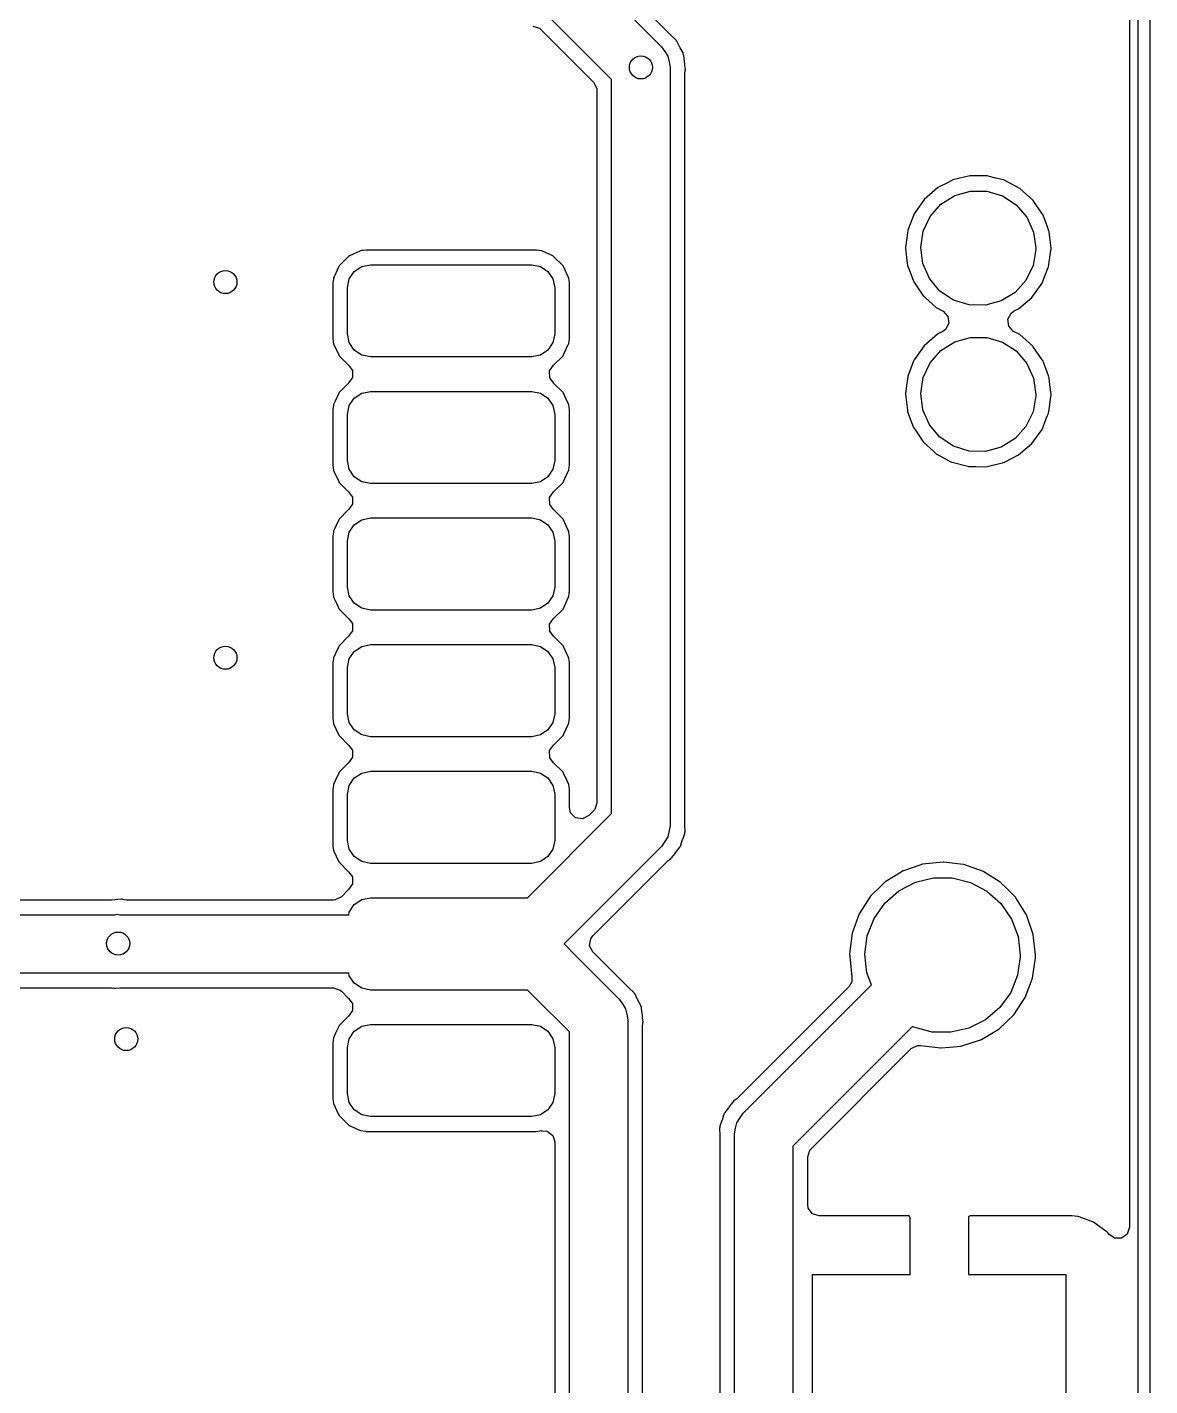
# Model space of a CAD drawing. Extents: x 3.59 to 5.68, y -3.55 to -1.66.
# Drawn here: x 5.2922 to 5.676, y -2.6243 to -2.1597 of the extents above; entities that cross this region are included whole.
import ezdxf

# ---------------------------------------------------------------- set-up
doc = ezdxf.new("R2010")
doc.units = 0
doc.header["$MEASUREMENT"] = 0
doc.layers.add('BLACK', color=7, linetype='CONTINUOUS')

msp = doc.modelspace()

# ---------------------------------------------------------------- linework, layer by layer
at = {"layer": 'BLACK', "linetype": 'CONTINUOUS'}
for p, q in [((5.6721, -3.42997), (5.6721, -1.77643)), ((5.67604, -1.77643), (5.67604, -3.42997)), ((5.66905, -2.1037), (5.66905, -2.33697)), ((5.4742, -2.13152), (5.50908, -2.16641)), ((5.51235, -2.16258), (5.49013, -2.14035)), ((5.49201, -2.17762), (5.46795, -2.15356)), ((5.46503, -2.15935), (5.46733, -2.1601)), ((5.46733, -2.1601), (5.46779, -2.1605)), ((5.46779, -2.1605), (5.48561, -2.17832)), ((5.51246, -2.16269), (5.51235, -2.16258)), ((5.5138, -2.16393), (5.51246, -2.16269)), ((5.51404, -2.16415), (5.5138, -2.16393)), ((5.51417, -2.16438), (5.51404, -2.16415)), ((5.51424, -2.16447), (5.51417, -2.16438)), ((5.51427, -2.1645), (5.51424, -2.16447)), ((5.51433, -2.16456), (5.51427, -2.1645)), ((5.51447, -2.16473), (5.51433, -2.16456)), ((5.51457, -2.16495), (5.51447, -2.16473)), ((5.51536, -2.16658), (5.51457, -2.16495)), ((5.51457, -2.16495), (5.51457, -2.16495)), ((5.50908, -2.16641), (5.51018, -2.16805)), ((5.51018, -2.16805), (5.51125, -2.16965)), ((5.51125, -2.16965), (5.51125, -2.16965)), ((5.51125, -2.16965), (5.51125, -2.16966)), ((5.51125, -2.16966), (5.51164, -2.17162)), ((5.51544, -2.16674), (5.51536, -2.16658)), ((5.51641, -2.16855), (5.51544, -2.16674)), ((5.51646, -2.16884), (5.51641, -2.16855)), ((5.5165, -2.16896), (5.51646, -2.16884)), ((5.51663, -2.16923), (5.5165, -2.16896)), ((5.51667, -2.16955), (5.51663, -2.16923)), ((5.51687, -2.17127), (5.51667, -2.16955)), ((5.51164, -2.17162), (5.51201, -2.17348)), ((5.51201, -2.17348), (5.51201, -2.4328)), ((5.5169, -2.17146), (5.51687, -2.17127)), ((5.51703, -2.17223), (5.5169, -2.17146)), ((5.51703, -2.17239), (5.51703, -2.17223)), ((5.51703, -2.17248), (5.51703, -2.17239)), ((5.51705, -2.17281), (5.51703, -2.17248)), ((5.51722, -2.1742), (5.51705, -2.17281)), ((5.51715, -2.17451), (5.51722, -2.1742)), ((5.48561, -2.17832), (5.48585, -2.17856)), ((5.48585, -2.17856), (5.48694, -2.18071)), ((5.49201, -2.42865), (5.49201, -2.17762)), ((5.51703, -2.1755), (5.51711, -2.17468)), ((5.51703, -2.4324), (5.51703, -2.1755)), ((5.51711, -2.17468), (5.51715, -2.17452)), ((5.51715, -2.17452), (5.51715, -2.17451)), ((5.48694, -2.18071), (5.48699, -2.18131)), ((5.48699, -2.18131), (5.48699, -2.42496)), ((5.61451, -2.21057), (5.6087, -2.21197)), ((5.61475, -2.21057), (5.61451, -2.21057)), ((5.61747, -2.21059), (5.61475, -2.21057)), ((5.61475, -2.21057), (5.61475, -2.21057)), ((5.62049, -2.2106), (5.61747, -2.21059)), ((5.62072, -2.21066), (5.62049, -2.2106)), ((5.62339, -2.21133), (5.62072, -2.21066)), ((5.62072, -2.21066), (5.62072, -2.21066)), ((5.62629, -2.21206), (5.62339, -2.21133)), ((5.60339, -2.21471), (5.59888, -2.21864)), ((5.60359, -2.2146), (5.60339, -2.21471)), ((5.60703, -2.21283), (5.60359, -2.2146)), ((5.60359, -2.2146), (5.60359, -2.2146)), ((5.6087, -2.21197), (5.60703, -2.21283)), ((5.60934, -2.21732), (5.6147, -2.21579)), ((5.6147, -2.21579), (5.62028, -2.21582)), ((5.62028, -2.21582), (5.62563, -2.21742)), ((5.6265, -2.21217), (5.62629, -2.21206)), ((5.63137, -2.21475), (5.6265, -2.21217)), ((5.6265, -2.21217), (5.6265, -2.21217)), ((5.63158, -2.21486), (5.63137, -2.21475)), ((5.63604, -2.21883), (5.63158, -2.21486)), ((5.59888, -2.21864), (5.59544, -2.22353)), ((5.60092, -2.22448), (5.60462, -2.2203)), ((5.60462, -2.2203), (5.60934, -2.21732)), ((5.62563, -2.21742), (5.63031, -2.22046)), ((5.63031, -2.22046), (5.63396, -2.22469)), ((5.63617, -2.21903), (5.63604, -2.21883)), ((5.63927, -2.22354), (5.63617, -2.21903)), ((5.59544, -2.22353), (5.59327, -2.2291)), ((5.59855, -2.22954), (5.60092, -2.22448)), ((5.63396, -2.22469), (5.63627, -2.22977)), ((5.63943, -2.22376), (5.63927, -2.22354)), ((5.64021, -2.22584), (5.63943, -2.22376)), ((5.59315, -2.23005), (5.59249, -2.23503)), ((5.59324, -2.22934), (5.59315, -2.23005)), ((5.59327, -2.2291), (5.59324, -2.22934)), ((5.59324, -2.22934), (5.59324, -2.22934)), ((5.59769, -2.23505), (5.59855, -2.22954)), ((5.63627, -2.22977), (5.63706, -2.23529)), ((5.64116, -2.22835), (5.64021, -2.22584)), ((5.64154, -2.22936), (5.64116, -2.22835)), ((5.64157, -2.22959), (5.64154, -2.22936)), ((5.64182, -2.23163), (5.64157, -2.22959)), ((5.64157, -2.22959), (5.64157, -2.22959)), ((5.64226, -2.23529), (5.64182, -2.23163)), ((5.40204, -2.2381), (5.39883, -2.24131)), ((5.40235, -2.23795), (5.40204, -2.2381)), ((5.40589, -2.2363), (5.40235, -2.23795)), ((5.40235, -2.23795), (5.40235, -2.23795)), ((5.40616, -2.23618), (5.40589, -2.2363)), ((5.40589, -2.2363), (5.40589, -2.2363)), ((5.40646, -2.23614), (5.40616, -2.23618)), ((5.40711, -2.23605), (5.40646, -2.23614)), ((5.40646, -2.23614), (5.40646, -2.23614)), ((5.40804, -2.23593), (5.40711, -2.23605)), ((5.43711, -2.23593), (5.40804, -2.23593)), ((5.46618, -2.23593), (5.43711, -2.23593)), ((5.46631, -2.23595), (5.46618, -2.23593)), ((5.46712, -2.23605), (5.46631, -2.23595)), ((5.46631, -2.23595), (5.46631, -2.23595)), ((5.46806, -2.23618), (5.46712, -2.23605)), ((5.46833, -2.2363), (5.46806, -2.23618)), ((5.47187, -2.23795), (5.46833, -2.2363)), ((5.47218, -2.2381), (5.47187, -2.23795)), ((5.47187, -2.23795), (5.47187, -2.23795)), ((5.47539, -2.24131), (5.47218, -2.2381)), ((5.59249, -2.23503), (5.59251, -2.23526)), ((5.59251, -2.23526), (5.59251, -2.23526)), ((5.59251, -2.23526), (5.5931, -2.24056)), ((5.59841, -2.24059), (5.59769, -2.23505)), ((5.63705, -2.23577), (5.63613, -2.24128)), ((5.63706, -2.23529), (5.63705, -2.23577)), ((5.64153, -2.24089), (5.64224, -2.23594)), ((5.64224, -2.23594), (5.64225, -2.23581)), ((5.64224, -2.23594), (5.64224, -2.23594)), ((5.64225, -2.23581), (5.64226, -2.23529)), ((5.39868, -2.24162), (5.39707, -2.24508)), ((5.39883, -2.24131), (5.39868, -2.24162)), ((5.39868, -2.24162), (5.39868, -2.24162)), ((5.40228, -2.24581), (5.40398, -2.24326)), ((5.40398, -2.24326), (5.40654, -2.24155)), ((5.40654, -2.24155), (5.40955, -2.24095)), ((5.40955, -2.24095), (5.46467, -2.24095)), ((5.46467, -2.24095), (5.46768, -2.24155)), ((5.46768, -2.24155), (5.47024, -2.24326)), ((5.47024, -2.24326), (5.47194, -2.24581)), ((5.47554, -2.24162), (5.47539, -2.24131)), ((5.47716, -2.24509), (5.47554, -2.24162)), ((5.47554, -2.24162), (5.47554, -2.24162)), ((5.5931, -2.24056), (5.59315, -2.24097)), ((5.59315, -2.24097), (5.59323, -2.24119)), ((5.59323, -2.24119), (5.59323, -2.24119)), ((5.59323, -2.24119), (5.59427, -2.24405)), ((5.59427, -2.24405), (5.5952, -2.24659)), ((5.60066, -2.24569), (5.59841, -2.24059)), ((5.63613, -2.24128), (5.63369, -2.2463)), ((5.64007, -2.24508), (5.64132, -2.24195)), ((5.64132, -2.24195), (5.64141, -2.24173)), ((5.64132, -2.24195), (5.64132, -2.24195)), ((5.64141, -2.24173), (5.64153, -2.24089)), ((5.39667, -2.24719), (5.39666, -2.24731)), ((5.39666, -2.24731), (5.39666, -2.26608)), ((5.39687, -2.24573), (5.39667, -2.24719)), ((5.3969, -2.24543), (5.39687, -2.24573)), ((5.39707, -2.24508), (5.3969, -2.24543)), ((5.40168, -2.24882), (5.40228, -2.24581)), ((5.47194, -2.24581), (5.47254, -2.24882)), ((5.47732, -2.24543), (5.47716, -2.24509)), ((5.47756, -2.24731), (5.47732, -2.24543)), ((5.47756, -2.26608), (5.47756, -2.24731)), ((5.5952, -2.24659), (5.59533, -2.24678)), ((5.59533, -2.24678), (5.59533, -2.24678)), ((5.59533, -2.24678), (5.59583, -2.24753)), ((5.59583, -2.24753), (5.59854, -2.25155)), ((5.60425, -2.24997), (5.60066, -2.24569)), ((5.63369, -2.2463), (5.62995, -2.25044)), ((5.63569, -2.25214), (5.63918, -2.24728)), ((5.63918, -2.24728), (5.64007, -2.24508)), ((5.40168, -2.26457), (5.40168, -2.24882)), ((5.47254, -2.24882), (5.47254, -2.26457)), ((5.59854, -2.25155), (5.59871, -2.25171)), ((5.59871, -2.25171), (5.59871, -2.25171)), ((5.59871, -2.25171), (5.59934, -2.25229)), ((5.59934, -2.25229), (5.60296, -2.25558)), ((5.6089, -2.25306), (5.60425, -2.24997)), ((5.61423, -2.25472), (5.6089, -2.25306)), ((5.62995, -2.25044), (5.62519, -2.25336)), ((5.63115, -2.25602), (5.63569, -2.25214)), ((5.60296, -2.25558), (5.60532, -2.25686)), ((5.60532, -2.25686), (5.60698, -2.25861)), ((5.61981, -2.25483), (5.61423, -2.25472)), ((5.62519, -2.25336), (5.61981, -2.25483)), ((5.62747, -2.25963), (5.62859, -2.2575)), ((5.62859, -2.2575), (5.62955, -2.25682)), ((5.62955, -2.25682), (5.62966, -2.25677)), ((5.62966, -2.25677), (5.63115, -2.25602)), ((5.60729, -2.26099), (5.60614, -2.26311)), ((5.60698, -2.25861), (5.60729, -2.26099)), ((5.62781, -2.26202), (5.62747, -2.25963)), ((5.62948, -2.26375), (5.62781, -2.26202)), ((5.39666, -2.26608), (5.39667, -2.26621)), ((5.39667, -2.26621), (5.39682, -2.26732)), ((5.40228, -2.26758), (5.40168, -2.26457)), ((5.47254, -2.26457), (5.47194, -2.26758)), ((5.47732, -2.26796), (5.47747, -2.26682)), ((5.47747, -2.26682), (5.47755, -2.26621)), ((5.47755, -2.26621), (5.47756, -2.26608)), ((5.47755, -2.26621), (5.47755, -2.26621)), ((5.60339, -2.26471), (5.59888, -2.26864)), ((5.60359, -2.2646), (5.60339, -2.26471)), ((5.60525, -2.26375), (5.60359, -2.2646)), ((5.60359, -2.2646), (5.60359, -2.2646)), ((5.60614, -2.26311), (5.60525, -2.26375)), ((5.60934, -2.26732), (5.6147, -2.26579)), ((5.6147, -2.26579), (5.62028, -2.26582)), ((5.62028, -2.26582), (5.62563, -2.26742)), ((5.63137, -2.26475), (5.62948, -2.26375)), ((5.63158, -2.26486), (5.63137, -2.26475)), ((5.63137, -2.26475), (5.63137, -2.26475)), ((5.63604, -2.26883), (5.63158, -2.26486)), ((5.39682, -2.26732), (5.3969, -2.26796)), ((5.3969, -2.26796), (5.39703, -2.26823)), ((5.39703, -2.26823), (5.39703, -2.26823)), ((5.39703, -2.26823), (5.39867, -2.27175)), ((5.39867, -2.27175), (5.39883, -2.27208)), ((5.40398, -2.27014), (5.40228, -2.26758)), ((5.40654, -2.27185), (5.40398, -2.27014)), ((5.40955, -2.27244), (5.40654, -2.27185)), ((5.46768, -2.27185), (5.46467, -2.27244)), ((5.47024, -2.27014), (5.46768, -2.27185)), ((5.47194, -2.26758), (5.47024, -2.27014)), ((5.47539, -2.27208), (5.47555, -2.27175)), ((5.47555, -2.27175), (5.47719, -2.26823)), ((5.47719, -2.26823), (5.47732, -2.26796)), ((5.47719, -2.26823), (5.47719, -2.26823)), ((5.59888, -2.26864), (5.59544, -2.27353)), ((5.60092, -2.27448), (5.60462, -2.2703)), ((5.60462, -2.2703), (5.60934, -2.26732)), ((5.62563, -2.26742), (5.63031, -2.27046)), ((5.63031, -2.27046), (5.63396, -2.27469)), ((5.63617, -2.26903), (5.63604, -2.26883)), ((5.63927, -2.27353), (5.63617, -2.26903)), ((5.39883, -2.27208), (5.40204, -2.2753)), ((5.40204, -2.2753), (5.40206, -2.2753)), ((5.40206, -2.2753), (5.4034, -2.27708)), ((5.46467, -2.27244), (5.40955, -2.27244)), ((5.47078, -2.27721), (5.47217, -2.2753)), ((5.47217, -2.2753), (5.47218, -2.2753)), ((5.47218, -2.2753), (5.47539, -2.27208)), ((5.59527, -2.27396), (5.59327, -2.2791)), ((5.59536, -2.27375), (5.59527, -2.27396)), ((5.59544, -2.27353), (5.59536, -2.27375)), ((5.59855, -2.27954), (5.60092, -2.27448)), ((5.63396, -2.27469), (5.63627, -2.27977)), ((5.63943, -2.27376), (5.63927, -2.27353)), ((5.64044, -2.27644), (5.63943, -2.27376)), ((5.6414, -2.27898), (5.64044, -2.27644)), ((5.40344, -2.27949), (5.40205, -2.2814)), ((5.4034, -2.27708), (5.40344, -2.27949)), ((5.47082, -2.27962), (5.47078, -2.27721)), ((5.47216, -2.2814), (5.47082, -2.27962)), ((5.59324, -2.27934), (5.59297, -2.28141)), ((5.59327, -2.2791), (5.59324, -2.27934)), ((5.59324, -2.27934), (5.59324, -2.27934)), ((5.59769, -2.28505), (5.59855, -2.27954)), ((5.63627, -2.27977), (5.63706, -2.28529)), ((5.64154, -2.27936), (5.6414, -2.27898)), ((5.64157, -2.27959), (5.64154, -2.27936)), ((5.64187, -2.28208), (5.64157, -2.27959)), ((5.64157, -2.27959), (5.64157, -2.27959)), ((5.39868, -2.28493), (5.39743, -2.28761)), ((5.39883, -2.28462), (5.39868, -2.28493)), ((5.39868, -2.28493), (5.39868, -2.28493)), ((5.40204, -2.28141), (5.39883, -2.28462)), ((5.40205, -2.2814), (5.40204, -2.28141)), ((5.40398, -2.28656), (5.40654, -2.28486)), ((5.40654, -2.28486), (5.40955, -2.28426)), ((5.40955, -2.28426), (5.46467, -2.28426)), ((5.46467, -2.28426), (5.46768, -2.28486)), ((5.46768, -2.28486), (5.47024, -2.28656)), ((5.47218, -2.28141), (5.47216, -2.2814)), ((5.47539, -2.28462), (5.47218, -2.28141)), ((5.47554, -2.28493), (5.47539, -2.28462)), ((5.47695, -2.28795), (5.47554, -2.28493)), ((5.47554, -2.28493), (5.47554, -2.28493)), ((5.59297, -2.28141), (5.59249, -2.28503)), ((5.59249, -2.28503), (5.59251, -2.28526)), ((5.59251, -2.28526), (5.59312, -2.29074)), ((5.59251, -2.28526), (5.59251, -2.28526)), ((5.59841, -2.29059), (5.59769, -2.28505)), ((5.63705, -2.28577), (5.63613, -2.29128)), ((5.63706, -2.28529), (5.63705, -2.28577)), ((5.64226, -2.28529), (5.64187, -2.28208)), ((5.64224, -2.28594), (5.64225, -2.28581)), ((5.64225, -2.28581), (5.64226, -2.28529)), ((5.39667, -2.29049), (5.39666, -2.29062)), ((5.39687, -2.28904), (5.39667, -2.29049)), ((5.3969, -2.28874), (5.39687, -2.28904)), ((5.39743, -2.28761), (5.3969, -2.28874)), ((5.40168, -2.29213), (5.40228, -2.28912)), ((5.40228, -2.28912), (5.40398, -2.28656)), ((5.47024, -2.28656), (5.47194, -2.28912)), ((5.47194, -2.28912), (5.47254, -2.29213)), ((5.47732, -2.28874), (5.47695, -2.28795)), ((5.47756, -2.29062), (5.47732, -2.28874)), ((5.64157, -2.29062), (5.64224, -2.28594)), ((5.64224, -2.28594), (5.64224, -2.28594)), ((5.39666, -2.29062), (5.39666, -2.30939)), ((5.40168, -2.30788), (5.40168, -2.29213)), ((5.47254, -2.29213), (5.47254, -2.30788)), ((5.47756, -2.30939), (5.47756, -2.29062)), ((5.59312, -2.29074), (5.59315, -2.29097)), ((5.59315, -2.29097), (5.59323, -2.29119)), ((5.59323, -2.29119), (5.59323, -2.29119)), ((5.59323, -2.29119), (5.59378, -2.29272)), ((5.59378, -2.29272), (5.5952, -2.29659)), ((5.60066, -2.29569), (5.59841, -2.29059)), ((5.63613, -2.29128), (5.63369, -2.2963)), ((5.63918, -2.29728), (5.64053, -2.29393)), ((5.64053, -2.29393), (5.64132, -2.29195)), ((5.64132, -2.29195), (5.64141, -2.29173)), ((5.64132, -2.29195), (5.64132, -2.29195)), ((5.64141, -2.29173), (5.64157, -2.29062)), ((5.5952, -2.29659), (5.59533, -2.29678)), ((5.59533, -2.29678), (5.59533, -2.29678)), ((5.59533, -2.29678), (5.59654, -2.29859)), ((5.59654, -2.29859), (5.59854, -2.30155)), ((5.60425, -2.29997), (5.60066, -2.29569)), ((5.63369, -2.2963), (5.62995, -2.30044)), ((5.63569, -2.30214), (5.63918, -2.29728)), ((5.59854, -2.30155), (5.59871, -2.30171)), ((5.59871, -2.30171), (5.59871, -2.30171)), ((5.59871, -2.30171), (5.60203, -2.30473)), ((5.6089, -2.30306), (5.60425, -2.29997)), ((5.61423, -2.30472), (5.6089, -2.30306)), ((5.62519, -2.30336), (5.61981, -2.30483)), ((5.62995, -2.30044), (5.62519, -2.30336)), ((5.63115, -2.30602), (5.63569, -2.30214)), ((5.40228, -2.31089), (5.40168, -2.30788)), ((5.47254, -2.30788), (5.47194, -2.31089)), ((5.60203, -2.30473), (5.60296, -2.30558)), ((5.60296, -2.30558), (5.60821, -2.30843)), ((5.60821, -2.30843), (5.60844, -2.30849)), ((5.60844, -2.30849), (5.60844, -2.30849)), ((5.60844, -2.30849), (5.61377, -2.30989)), ((5.61981, -2.30483), (5.61423, -2.30472)), ((5.62037, -2.30995), (5.62557, -2.30876)), ((5.62557, -2.30876), (5.6258, -2.30871)), ((5.62557, -2.30876), (5.62557, -2.30876)), ((5.6258, -2.30871), (5.62658, -2.30832)), ((5.62658, -2.30832), (5.63094, -2.30613)), ((5.63094, -2.30613), (5.63115, -2.30602)), ((5.39666, -2.30939), (5.3969, -2.31127)), ((5.3969, -2.31127), (5.39703, -2.31154)), ((5.39703, -2.31154), (5.39703, -2.31154)), ((5.39703, -2.31154), (5.39859, -2.31488)), ((5.40398, -2.31345), (5.40228, -2.31089)), ((5.40654, -2.31515), (5.40398, -2.31345)), ((5.47024, -2.31345), (5.46768, -2.31515)), ((5.47194, -2.31089), (5.47024, -2.31345)), ((5.47563, -2.31488), (5.47719, -2.31154)), ((5.47719, -2.31154), (5.47732, -2.31127)), ((5.47719, -2.31154), (5.47719, -2.31154)), ((5.47732, -2.31127), (5.47746, -2.3102)), ((5.47746, -2.3102), (5.47755, -2.30952)), ((5.47755, -2.30952), (5.47756, -2.30939)), ((5.47755, -2.30952), (5.47755, -2.30952)), ((5.61377, -2.30989), (5.614, -2.30995)), ((5.614, -2.30995), (5.61423, -2.30995)), ((5.61423, -2.30995), (5.61423, -2.30995)), ((5.61423, -2.30995), (5.61653, -2.30999)), ((5.61653, -2.30999), (5.61998, -2.31004)), ((5.61998, -2.31004), (5.62037, -2.30995)), ((5.39859, -2.31488), (5.39883, -2.31539)), ((5.39883, -2.31539), (5.40204, -2.3186)), ((5.40955, -2.31575), (5.40654, -2.31515)), ((5.46467, -2.31575), (5.40955, -2.31575)), ((5.46768, -2.31515), (5.46467, -2.31575)), ((5.47218, -2.3186), (5.47539, -2.31539)), ((5.47539, -2.31539), (5.47563, -2.31488)), ((5.40204, -2.3186), (5.40206, -2.31861)), ((5.40344, -2.3228), (5.40205, -2.32471)), ((5.40206, -2.31861), (5.4034, -2.32039)), ((5.4034, -2.32039), (5.40344, -2.3228)), ((5.47078, -2.32052), (5.47217, -2.31861)), ((5.47082, -2.32293), (5.47078, -2.32052)), ((5.47216, -2.3247), (5.47082, -2.32293)), ((5.47217, -2.31861), (5.47218, -2.3186)), ((5.40204, -2.32471), (5.39883, -2.32793)), ((5.40205, -2.32471), (5.40204, -2.32471)), ((5.40654, -2.32816), (5.40955, -2.32756)), ((5.40955, -2.32756), (5.46467, -2.32756)), ((5.46467, -2.32756), (5.46768, -2.32816)), ((5.47218, -2.32471), (5.47216, -2.3247)), ((5.47539, -2.32793), (5.47218, -2.32471)), ((5.3969, -2.33205), (5.39685, -2.33245)), ((5.39778, -2.33017), (5.3969, -2.33205)), ((5.39868, -2.32824), (5.39778, -2.33017)), ((5.39883, -2.32793), (5.39868, -2.32824)), ((5.39868, -2.32824), (5.39868, -2.32824)), ((5.40228, -2.33242), (5.40398, -2.32987)), ((5.40398, -2.32987), (5.40654, -2.32816)), ((5.46768, -2.32816), (5.47024, -2.32987)), ((5.47024, -2.32987), (5.47194, -2.33242)), ((5.47554, -2.32824), (5.47539, -2.32793)), ((5.47706, -2.33151), (5.47554, -2.32824)), ((5.47554, -2.32824), (5.47554, -2.32824)), ((5.47732, -2.33205), (5.47706, -2.33151)), ((5.47735, -2.33234), (5.47732, -2.33205)), ((5.47737, -2.33245), (5.47735, -2.33234)), ((5.47735, -2.33234), (5.47735, -2.33234)), ((5.39667, -2.3338), (5.39666, -2.33393)), ((5.39666, -2.33393), (5.39666, -2.3527)), ((5.39685, -2.33245), (5.39667, -2.3338)), ((5.40168, -2.33544), (5.40228, -2.33242)), ((5.40168, -2.35119), (5.40168, -2.33544)), ((5.47194, -2.33242), (5.47254, -2.33544)), ((5.47254, -2.33544), (5.47254, -2.35119)), ((5.47756, -2.33393), (5.47737, -2.33245)), ((5.47756, -2.3527), (5.47756, -2.33393)), ((5.66905, -2.33697), (5.66905, -2.4999)), ((5.39666, -2.3527), (5.3969, -2.35457)), ((5.3969, -2.35457), (5.39703, -2.35484)), ((5.39703, -2.35484), (5.39703, -2.35484)), ((5.39703, -2.35484), (5.39792, -2.35675)), ((5.40228, -2.3542), (5.40168, -2.35119)), ((5.40398, -2.35675), (5.40228, -2.3542)), ((5.47194, -2.3542), (5.47024, -2.35675)), ((5.47254, -2.35119), (5.47194, -2.3542)), ((5.4763, -2.35675), (5.47719, -2.35484)), ((5.47719, -2.35484), (5.47732, -2.35457)), ((5.47719, -2.35484), (5.47719, -2.35484)), ((5.47732, -2.35457), (5.47751, -2.35311)), ((5.47751, -2.35311), (5.47755, -2.35282)), ((5.47755, -2.35282), (5.47756, -2.3527)), ((5.47755, -2.35282), (5.47755, -2.35282)), ((5.39792, -2.35675), (5.39883, -2.35869)), ((5.39883, -2.35869), (5.40204, -2.36191)), ((5.40654, -2.35846), (5.40398, -2.35675)), ((5.40955, -2.35906), (5.40654, -2.35846)), ((5.46467, -2.35906), (5.40955, -2.35906)), ((5.46768, -2.35846), (5.46467, -2.35906)), ((5.47024, -2.35675), (5.46768, -2.35846)), ((5.47218, -2.36191), (5.47539, -2.35869)), ((5.47539, -2.35869), (5.4763, -2.35675)), ((5.40204, -2.36191), (5.40206, -2.36192)), ((5.40206, -2.36192), (5.4034, -2.3637)), ((5.4034, -2.3637), (5.40344, -2.3661)), ((5.47078, -2.36383), (5.47217, -2.36191)), ((5.47082, -2.36623), (5.47078, -2.36383)), ((5.47217, -2.36191), (5.47218, -2.36191)), ((5.40204, -2.36802), (5.39883, -2.37123)), ((5.40205, -2.36801), (5.40204, -2.36802)), ((5.40344, -2.3661), (5.40205, -2.36801)), ((5.47216, -2.36801), (5.47082, -2.36623)), ((5.47218, -2.36802), (5.47216, -2.36801)), ((5.47539, -2.37123), (5.47218, -2.36802)), ((5.3976, -2.37386), (5.3969, -2.37536)), ((5.39868, -2.37154), (5.3976, -2.37386)), ((5.39883, -2.37123), (5.39868, -2.37154)), ((5.39868, -2.37154), (5.39868, -2.37154)), ((5.40228, -2.37573), (5.40398, -2.37318)), ((5.40398, -2.37318), (5.40654, -2.37147)), ((5.40654, -2.37147), (5.40955, -2.37087)), ((5.40955, -2.37087), (5.46467, -2.37087)), ((5.46467, -2.37087), (5.46768, -2.37147)), ((5.46768, -2.37147), (5.47024, -2.37318)), ((5.47024, -2.37318), (5.47194, -2.37573)), ((5.47554, -2.37154), (5.47539, -2.37123)), ((5.47719, -2.37509), (5.47554, -2.37154)), ((5.47554, -2.37154), (5.47554, -2.37154)), ((5.39667, -2.37711), (5.39666, -2.37723)), ((5.39666, -2.37723), (5.39666, -2.396)), ((5.39687, -2.37565), (5.39667, -2.37711)), ((5.3969, -2.37536), (5.39687, -2.37565)), ((5.40168, -2.37874), (5.40228, -2.37573)), ((5.40168, -2.39449), (5.40168, -2.37874)), ((5.47194, -2.37573), (5.47254, -2.37874)), ((5.47254, -2.37874), (5.47254, -2.39449)), ((5.47732, -2.37536), (5.47719, -2.37509)), ((5.47756, -2.37723), (5.47732, -2.37536)), ((5.47756, -2.396), (5.47756, -2.37723)), ((5.39666, -2.396), (5.3969, -2.39788)), ((5.40228, -2.39751), (5.40168, -2.39449)), ((5.47254, -2.39449), (5.47194, -2.39751)), ((5.47732, -2.39788), (5.47747, -2.39672)), ((5.47747, -2.39672), (5.47755, -2.39613)), ((5.47755, -2.39613), (5.47756, -2.396)), ((5.47755, -2.39613), (5.47755, -2.39613)), ((5.3969, -2.39788), (5.39703, -2.39815)), ((5.39703, -2.39815), (5.39703, -2.39815)), ((5.39703, -2.39815), (5.3984, -2.4011)), ((5.3984, -2.4011), (5.39883, -2.402)), ((5.39883, -2.402), (5.40204, -2.40522)), ((5.40398, -2.40006), (5.40228, -2.39751)), ((5.40654, -2.40177), (5.40398, -2.40006)), ((5.40955, -2.40237), (5.40654, -2.40177)), ((5.46768, -2.40177), (5.46467, -2.40237)), ((5.47024, -2.40006), (5.46768, -2.40177)), ((5.47194, -2.39751), (5.47024, -2.40006)), ((5.47218, -2.40522), (5.47539, -2.402)), ((5.47539, -2.402), (5.47582, -2.4011)), ((5.47582, -2.4011), (5.47719, -2.39815)), ((5.47719, -2.39815), (5.47732, -2.39788)), ((5.47719, -2.39815), (5.47719, -2.39815)), ((5.40204, -2.40522), (5.40206, -2.40522)), ((5.40206, -2.40522), (5.4034, -2.407)), ((5.46467, -2.40237), (5.40955, -2.40237)), ((5.47078, -2.40713), (5.47217, -2.40522)), ((5.47217, -2.40522), (5.47218, -2.40522)), ((5.40205, -2.41132), (5.40204, -2.41133)), ((5.40344, -2.40941), (5.40205, -2.41132)), ((5.4034, -2.407), (5.40344, -2.40941)), ((5.47082, -2.40954), (5.47078, -2.40713)), ((5.47216, -2.41132), (5.47082, -2.40954)), ((5.47218, -2.41133), (5.47216, -2.41132)), ((5.39868, -2.41485), (5.39747, -2.41746)), ((5.39883, -2.41454), (5.39868, -2.41485)), ((5.39868, -2.41485), (5.39868, -2.41485)), ((5.40204, -2.41133), (5.39883, -2.41454)), ((5.40398, -2.41648), (5.40654, -2.41478)), ((5.40654, -2.41478), (5.40955, -2.41418)), ((5.40955, -2.41418), (5.46467, -2.41418)), ((5.46467, -2.41418), (5.46768, -2.41478)), ((5.46768, -2.41478), (5.47024, -2.41648)), ((5.47539, -2.41454), (5.47218, -2.41133)), ((5.47554, -2.41485), (5.47539, -2.41454)), ((5.47675, -2.41746), (5.47554, -2.41485)), ((5.47554, -2.41485), (5.47554, -2.41485)), ((5.39667, -2.42041), (5.39666, -2.42054)), ((5.39666, -2.42054), (5.39666, -2.43931)), ((5.39687, -2.41896), (5.39667, -2.42041)), ((5.3969, -2.41866), (5.39687, -2.41896)), ((5.39747, -2.41746), (5.3969, -2.41866)), ((5.40168, -2.42205), (5.40228, -2.41904)), ((5.40228, -2.41904), (5.40398, -2.41648)), ((5.47024, -2.41648), (5.47194, -2.41904)), ((5.47194, -2.41904), (5.47254, -2.42205)), ((5.47732, -2.41866), (5.47675, -2.41746)), ((5.47756, -2.42054), (5.47732, -2.41866)), ((5.47756, -2.42659), (5.47756, -2.42054)), ((5.40168, -2.4378), (5.40168, -2.42205)), ((5.47254, -2.42205), (5.47254, -2.4378)), ((5.48699, -2.42496), (5.48624, -2.42725)), ((5.46318, -2.45748), (5.49201, -2.42865)), ((5.47799, -2.42836), (5.47756, -2.42659)), ((5.47969, -2.43006), (5.47799, -2.42836)), ((5.48422, -2.42935), (5.48207, -2.43044)), ((5.48585, -2.42772), (5.48422, -2.42935)), ((5.48624, -2.42725), (5.48585, -2.42772)), ((5.48207, -2.43044), (5.47969, -2.43006)), ((5.51169, -2.43438), (5.51125, -2.43662)), ((5.51201, -2.4328), (5.51169, -2.43438)), ((5.51703, -2.43255), (5.51703, -2.4324)), ((5.51712, -2.4347), (5.51703, -2.43255)), ((5.40228, -2.44081), (5.40168, -2.4378)), ((5.47254, -2.4378), (5.47194, -2.44081)), ((5.51016, -2.43825), (5.50908, -2.43987)), ((5.51125, -2.43662), (5.51016, -2.43825)), ((5.51125, -2.43662), (5.51125, -2.43662)), ((5.51125, -2.43662), (5.51125, -2.43662)), ((5.51568, -2.43949), (5.51627, -2.43753)), ((5.51627, -2.43753), (5.51633, -2.43735)), ((5.51633, -2.43735), (5.51653, -2.43679)), ((5.51653, -2.43679), (5.51701, -2.43541)), ((5.51701, -2.43541), (5.51703, -2.43519)), ((5.51703, -2.43507), (5.51704, -2.43496)), ((5.51703, -2.43511), (5.51703, -2.43507)), ((5.51703, -2.43519), (5.51703, -2.43511)), ((5.51704, -2.43496), (5.51712, -2.4347)), ((5.39666, -2.43931), (5.39671, -2.43971)), ((5.39671, -2.43971), (5.39681, -2.44043)), ((5.39681, -2.44043), (5.3969, -2.44119)), ((5.3969, -2.44119), (5.39703, -2.44146)), ((5.39703, -2.44146), (5.39703, -2.44146)), ((5.39703, -2.44146), (5.39864, -2.44491)), ((5.40398, -2.44337), (5.40228, -2.44081)), ((5.40654, -2.44507), (5.40398, -2.44337)), ((5.47024, -2.44337), (5.46768, -2.44507)), ((5.47194, -2.44081), (5.47024, -2.44337)), ((5.50908, -2.43987), (5.47572, -2.47323)), ((5.51226, -2.44406), (5.51246, -2.4438)), ((5.51246, -2.4438), (5.51312, -2.44296)), ((5.51246, -2.4438), (5.51246, -2.4438)), ((5.51312, -2.44296), (5.51334, -2.44272)), ((5.51334, -2.44272), (5.5134, -2.44265)), ((5.5134, -2.44265), (5.51351, -2.44253)), ((5.51351, -2.44253), (5.5136, -2.4424)), ((5.5136, -2.4424), (5.51397, -2.44189)), ((5.5136, -2.4424), (5.5136, -2.4424)), ((5.51397, -2.44189), (5.51408, -2.44174)), ((5.51408, -2.44174), (5.5142, -2.44159)), ((5.5142, -2.44159), (5.51535, -2.44013)), ((5.51535, -2.44013), (5.51545, -2.43985)), ((5.51545, -2.43985), (5.51551, -2.43974)), ((5.51551, -2.43974), (5.51568, -2.43949)), ((5.39864, -2.44491), (5.39883, -2.44531)), ((5.39883, -2.44531), (5.40204, -2.44852)), ((5.40955, -2.44567), (5.40654, -2.44507)), ((5.46467, -2.44567), (5.40955, -2.44567)), ((5.46768, -2.44507), (5.46467, -2.44567)), ((5.49968, -2.45636), (5.5112, -2.44484)), ((5.5112, -2.44484), (5.51184, -2.44432)), ((5.51184, -2.44432), (5.51226, -2.44406)), ((5.59163, -2.44826), (5.59096, -2.44867)), ((5.59184, -2.44819), (5.59163, -2.44826)), ((5.59738, -2.4463), (5.59184, -2.44819)), ((5.59184, -2.44819), (5.59184, -2.44819)), ((5.59834, -2.44597), (5.59738, -2.4463)), ((5.60539, -2.44523), (5.59834, -2.44597)), ((5.60561, -2.44526), (5.60539, -2.44523)), ((5.61221, -2.44604), (5.60561, -2.44526)), ((5.60561, -2.44526), (5.60561, -2.44526)), ((5.61243, -2.44607), (5.61221, -2.44604)), ((5.61221, -2.44604), (5.61221, -2.44604)), ((5.61911, -2.44845), (5.61243, -2.44607)), ((5.61929, -2.44856), (5.61911, -2.44845)), ((5.40204, -2.44852), (5.40206, -2.44853)), ((5.40344, -2.45272), (5.40205, -2.45463)), ((5.40206, -2.44853), (5.4034, -2.45031)), ((5.4034, -2.45031), (5.40344, -2.45272)), ((5.58544, -2.45212), (5.58437, -2.45317)), ((5.58559, -2.45197), (5.58544, -2.45212)), ((5.58578, -2.45186), (5.58559, -2.45197)), ((5.59096, -2.44867), (5.58578, -2.45186)), ((5.58578, -2.45186), (5.58578, -2.45186)), ((5.59023, -2.45504), (5.59591, -2.45212)), ((5.59591, -2.45212), (5.60211, -2.45062)), ((5.60211, -2.45062), (5.6085, -2.45066)), ((5.6085, -2.45066), (5.61469, -2.45221)), ((5.61469, -2.45221), (5.62034, -2.4552)), ((5.6249, -2.45212), (5.61929, -2.44856)), ((5.61929, -2.44856), (5.61929, -2.44856)), ((5.62509, -2.45225), (5.6249, -2.45212)), ((5.62525, -2.4524), (5.62509, -2.45225)), ((5.62688, -2.45404), (5.62525, -2.4524)), ((5.62525, -2.4524), (5.62525, -2.4524)), ((5.3996, -2.45707), (5.39746, -2.45816)), ((5.40204, -2.45463), (5.3996, -2.45707)), ((5.40205, -2.45463), (5.40204, -2.45463)), ((5.40654, -2.45808), (5.40955, -2.45748)), ((5.40955, -2.45748), (5.46318, -2.45748)), ((5.48558, -2.47047), (5.49968, -2.45636)), ((5.58053, -2.45693), (5.57669, -2.46289)), ((5.58437, -2.45317), (5.58053, -2.45693)), ((5.58542, -2.45924), (5.59023, -2.45504)), ((5.62034, -2.4552), (5.6251, -2.45945)), ((5.63009, -2.45727), (5.62688, -2.45404)), ((5.6302, -2.45746), (5.63009, -2.45727)), ((5.63247, -2.46108), (5.6302, -2.45746)), ((5.6302, -2.45746), (5.6302, -2.45746)), ((5.32066, -2.45821), (5.16493, -2.45821)), ((5.32096, -2.4582), (5.32066, -2.45821)), ((5.32427, -2.45794), (5.32096, -2.4582)), ((5.32459, -2.45792), (5.32427, -2.45794)), ((5.32427, -2.45794), (5.32427, -2.45794)), ((5.3249, -2.458), (5.32459, -2.45792)), ((5.32526, -2.45809), (5.3249, -2.458)), ((5.3249, -2.458), (5.3249, -2.458)), ((5.32623, -2.45821), (5.32526, -2.45809)), ((5.39685, -2.45821), (5.32623, -2.45821)), ((5.39746, -2.45816), (5.39685, -2.45821)), ((5.4021, -2.46323), (5.40228, -2.46235)), ((5.40228, -2.46235), (5.40398, -2.45979)), ((5.40398, -2.45979), (5.40654, -2.45808)), ((5.58175, -2.46447), (5.58542, -2.45924)), ((5.6251, -2.45945), (5.62872, -2.46471)), ((5.63384, -2.46329), (5.63247, -2.46108)), ((4.99968, -2.46323), (5.3223, -2.46323)), ((5.3223, -2.46323), (5.32288, -2.46309)), ((5.32288, -2.46309), (5.32375, -2.46323)), ((5.32375, -2.46323), (5.4021, -2.46323)), ((5.57669, -2.46289), (5.57427, -2.46955)), ((5.57943, -2.47041), (5.58175, -2.46447)), ((5.62872, -2.46471), (5.63098, -2.47068)), ((5.63617, -2.46998), (5.63384, -2.46329)), ((5.48449, -2.47383), (5.48486, -2.47145)), ((5.48486, -2.47145), (5.48558, -2.47047)), ((5.57427, -2.46955), (5.57338, -2.47658)), ((5.5786, -2.47675), (5.57943, -2.47041)), ((5.63098, -2.47068), (5.63174, -2.47702)), ((5.63696, -2.47702), (5.63617, -2.46998)), ((5.47572, -2.47323), (5.47974, -2.47724)), ((5.48558, -2.47598), (5.48449, -2.47383)), ((5.4979, -2.48829), (5.48558, -2.47598)), ((5.47974, -2.47724), (5.47974, -2.47724)), ((5.47974, -2.47724), (5.47975, -2.47725)), ((5.47975, -2.47725), (5.49463, -2.49212)), ((5.57338, -2.47658), (5.57357, -2.47852)), ((5.57357, -2.47852), (5.57405, -2.48342)), ((5.5793, -2.48309), (5.5786, -2.47675)), ((5.63174, -2.47758), (5.63084, -2.4839)), ((5.63174, -2.47702), (5.63174, -2.47758)), ((5.63607, -2.48418), (5.63693, -2.47803)), ((5.63693, -2.47803), (5.63695, -2.47791)), ((5.63695, -2.47771), (5.63696, -2.47723)), ((5.63695, -2.47791), (5.63695, -2.47771)), ((5.63696, -2.47723), (5.63696, -2.47702)), ((5.4021, -2.48323), (4.99968, -2.48323)), ((5.40228, -2.48412), (5.4021, -2.48323)), ((5.40398, -2.48667), (5.40228, -2.48412)), ((5.57405, -2.48342), (5.57405, -2.48342)), ((5.57405, -2.48342), (5.57407, -2.48363)), ((5.57407, -2.48363), (5.57414, -2.48384)), ((5.57418, -2.48405), (5.57412, -2.48407)), ((5.57412, -2.48407), (5.57414, -2.48619)), ((5.57414, -2.48384), (5.57418, -2.48405)), ((5.58081, -2.48723), (5.5793, -2.48309)), ((5.63084, -2.4839), (5.62846, -2.48983)), ((5.63345, -2.49156), (5.63596, -2.48493)), ((5.63596, -2.48493), (5.63607, -2.48418)), ((5.01937, -2.48825), (5.32103, -2.48825)), ((5.32103, -2.48825), (5.32147, -2.48831)), ((5.32147, -2.48831), (5.32147, -2.48829)), ((5.32147, -2.48829), (5.32179, -2.48832)), ((5.32179, -2.48832), (5.32211, -2.4884)), ((5.32211, -2.4884), (5.32243, -2.48838)), ((5.32243, -2.48838), (5.32387, -2.48826)), ((5.32243, -2.48838), (5.32243, -2.48838)), ((5.32387, -2.48826), (5.32418, -2.48825)), ((5.32418, -2.48825), (5.39685, -2.48825)), ((5.39685, -2.48825), (5.39914, -2.489)), ((5.39914, -2.489), (5.3996, -2.48939)), ((5.3996, -2.48939), (5.40204, -2.49183)), ((5.40654, -2.48838), (5.40398, -2.48667)), ((5.40955, -2.48898), (5.40654, -2.48838)), ((5.46319, -2.48898), (5.40955, -2.48898)), ((5.46561, -2.49139), (5.46319, -2.48898)), ((5.49801, -2.48839), (5.4979, -2.48829)), ((5.49959, -2.48986), (5.49801, -2.48839)), ((5.49972, -2.49009), (5.49959, -2.48986)), ((5.49978, -2.49017), (5.49972, -2.49009)), ((5.49981, -2.4902), (5.49978, -2.49017)), ((5.49987, -2.49026), (5.49981, -2.4902)), ((5.50001, -2.49043), (5.49987, -2.49026)), ((5.57318, -2.48777), (5.53482, -2.52615)), ((5.53694, -2.53112), (5.58081, -2.48723)), ((5.57414, -2.48619), (5.57318, -2.48777)), ((5.62846, -2.48983), (5.62473, -2.49501)), ((5.40204, -2.49183), (5.40206, -2.49184)), ((5.40206, -2.49184), (5.4034, -2.49362)), ((5.4034, -2.49362), (5.40344, -2.49603)), ((5.47756, -2.50333), (5.46561, -2.49139)), ((5.49463, -2.49212), (5.49463, -2.49212)), ((5.49463, -2.49212), (5.49463, -2.49212)), ((5.49463, -2.49212), (5.49571, -2.49374)), ((5.49571, -2.49374), (5.4968, -2.49536)), ((5.50067, -2.49179), (5.50001, -2.49043)), ((5.50091, -2.49228), (5.50067, -2.49179)), ((5.50099, -2.49244), (5.50091, -2.49228)), ((5.50197, -2.49426), (5.50099, -2.49244)), ((5.50201, -2.49455), (5.50197, -2.49426)), ((5.50205, -2.49466), (5.50201, -2.49455)), ((5.50218, -2.49493), (5.50205, -2.49466)), ((5.50222, -2.49525), (5.50218, -2.49493)), ((5.62979, -2.49707), (5.63207, -2.49363)), ((5.63207, -2.49363), (5.63345, -2.49156)), ((5.40204, -2.49794), (5.39883, -2.50116)), ((5.40205, -2.49794), (5.40204, -2.49794)), ((5.40344, -2.49603), (5.40205, -2.49794)), ((5.4968, -2.49536), (5.4968, -2.49536)), ((5.4968, -2.49536), (5.4968, -2.49536)), ((5.4968, -2.49536), (5.49717, -2.49725)), ((5.49717, -2.49725), (5.49756, -2.49918)), ((5.49756, -2.49918), (5.49756, -2.49919)), ((5.49756, -2.49919), (5.49756, -2.49919)), ((5.49756, -2.49919), (5.49756, -2.86906)), ((5.50242, -2.49698), (5.50222, -2.49525)), ((5.50222, -2.49525), (5.50222, -2.49525)), ((5.50245, -2.49716), (5.50242, -2.49698)), ((5.50252, -2.49759), (5.50245, -2.49716)), ((5.50258, -2.49794), (5.50252, -2.49759)), ((5.50258, -2.4981), (5.50258, -2.49794)), ((5.50259, -2.49821), (5.50258, -2.4981)), ((5.50261, -2.49852), (5.50259, -2.49821)), ((5.50277, -2.4999), (5.50261, -2.49852)), ((5.61988, -2.49916), (5.61417, -2.50203)), ((5.62473, -2.49501), (5.61988, -2.49916)), ((5.62439, -2.50235), (5.62953, -2.49746)), ((5.62953, -2.49746), (5.62979, -2.49707)), ((5.39761, -2.50375), (5.3969, -2.50528)), ((5.39868, -2.50146), (5.39761, -2.50375)), ((5.39883, -2.50116), (5.39868, -2.50146)), ((5.39868, -2.50146), (5.39868, -2.50146)), ((5.40228, -2.50565), (5.40398, -2.5031)), ((5.40398, -2.5031), (5.40654, -2.50139)), ((5.40654, -2.50139), (5.40955, -2.50079)), ((5.40955, -2.50079), (5.46467, -2.50079)), ((5.46467, -2.50079), (5.46768, -2.50139)), ((5.46768, -2.50139), (5.47024, -2.5031)), ((5.47024, -2.5031), (5.47194, -2.50565)), ((5.47756, -2.86568), (5.47756, -2.50333)), ((5.50258, -2.5012), (5.50267, -2.50038)), ((5.50258, -2.77868), (5.50258, -2.5012)), ((5.50267, -2.50038), (5.5027, -2.50022)), ((5.5027, -2.50022), (5.50277, -2.4999)), ((5.59488, -2.50146), (5.55402, -2.54233)), ((5.59539, -2.50173), (5.59488, -2.50146)), ((5.60156, -2.50335), (5.59539, -2.50173)), ((5.60795, -2.50345), (5.60156, -2.50335)), ((5.61417, -2.50203), (5.60795, -2.50345)), ((5.61849, -2.50587), (5.62421, -2.50246)), ((5.62421, -2.50246), (5.62439, -2.50235)), ((5.66905, -2.4999), (5.66905, -2.57013)), ((5.3969, -2.50528), (5.39666, -2.50715)), ((5.39666, -2.50715), (5.39666, -2.52592)), ((5.40168, -2.50867), (5.40228, -2.50565)), ((5.40168, -2.52441), (5.40168, -2.50867)), ((5.47194, -2.50565), (5.47254, -2.50867)), ((5.47254, -2.50867), (5.47254, -2.52441)), ((5.59442, -2.50901), (5.59657, -2.50792)), ((5.59657, -2.50792), (5.59769, -2.5079)), ((5.59769, -2.5079), (5.6045, -2.50881)), ((5.6045, -2.50881), (5.60472, -2.50879)), ((5.60472, -2.50879), (5.60757, -2.50853)), ((5.60472, -2.50879), (5.60472, -2.50879)), ((5.60757, -2.50853), (5.61156, -2.50817)), ((5.61156, -2.50817), (5.61177, -2.5081)), ((5.61177, -2.5081), (5.6181, -2.50605)), ((5.61177, -2.5081), (5.61177, -2.5081)), ((5.6181, -2.50605), (5.6183, -2.50598)), ((5.6181, -2.50605), (5.6181, -2.50605)), ((5.6183, -2.50598), (5.61849, -2.50587)), ((5.61849, -2.50587), (5.61849, -2.50587)), ((5.56018, -2.54327), (5.59442, -2.50901)), ((5.39666, -2.52592), (5.39669, -2.52615)), ((5.39669, -2.52615), (5.39682, -2.52716)), ((5.39682, -2.52716), (5.3969, -2.5278)), ((5.40228, -2.52743), (5.40168, -2.52441)), ((5.40398, -2.52998), (5.40228, -2.52743)), ((5.47194, -2.52743), (5.47024, -2.52998)), ((5.47254, -2.52441), (5.47194, -2.52743)), ((5.53377, -2.52693), (5.5329, -2.52803)), ((5.53418, -2.52666), (5.53377, -2.52693)), ((5.53482, -2.52615), (5.53418, -2.52666)), ((5.3969, -2.5278), (5.39703, -2.52807)), ((5.39703, -2.52807), (5.39703, -2.52807)), ((5.39703, -2.52807), (5.39853, -2.53128)), ((5.39853, -2.53128), (5.39883, -2.53192)), ((5.39883, -2.53192), (5.40204, -2.53514)), ((5.40654, -2.53169), (5.40398, -2.52998)), ((5.40955, -2.53229), (5.40654, -2.53169)), ((5.46768, -2.53169), (5.46467, -2.53229)), ((5.47024, -2.52998), (5.46768, -2.53169)), ((5.53025, -2.53181), (5.52975, -2.53346)), ((5.53034, -2.5315), (5.53025, -2.53181)), ((5.53051, -2.53125), (5.53034, -2.5315)), ((5.53057, -2.53114), (5.53051, -2.53125)), ((5.53067, -2.53086), (5.53057, -2.53114)), ((5.53194, -2.52924), (5.53067, -2.53086)), ((5.53205, -2.5291), (5.53194, -2.52924)), ((5.53251, -2.52846), (5.53205, -2.5291)), ((5.53262, -2.52834), (5.53251, -2.52846)), ((5.53268, -2.52828), (5.53262, -2.52834)), ((5.5329, -2.52803), (5.53268, -2.52828)), ((5.53586, -2.53275), (5.53694, -2.53112)), ((5.40204, -2.53514), (5.40235, -2.53528)), ((5.40235, -2.53528), (5.40235, -2.53528)), ((5.40235, -2.53528), (5.40451, -2.53629)), ((5.40451, -2.53629), (5.40616, -2.53706)), ((5.46467, -2.53229), (5.40955, -2.53229)), ((5.52899, -2.53603), (5.52891, -2.53629)), ((5.52891, -2.53629), (5.52892, -2.53661)), ((5.52892, -2.53661), (5.52892, -2.53661)), ((5.52892, -2.53661), (5.52899, -2.53844)), ((5.529, -2.53588), (5.52899, -2.53592)), ((5.52899, -2.53592), (5.52899, -2.53603)), ((5.52902, -2.53557), (5.529, -2.53579)), ((5.529, -2.53579), (5.529, -2.53588)), ((5.5297, -2.53364), (5.52902, -2.53557)), ((5.52975, -2.53346), (5.5297, -2.53364)), ((5.53402, -2.53819), (5.53441, -2.53622)), ((5.53441, -2.53622), (5.53478, -2.53437)), ((5.53478, -2.53437), (5.53586, -2.53275)), ((5.53478, -2.53437), (5.53478, -2.53437)), ((5.53478, -2.53437), (5.53478, -2.53437)), ((5.40616, -2.53706), (5.40705, -2.53718)), ((5.40705, -2.53718), (5.40791, -2.53729)), ((5.40791, -2.53729), (5.40791, -2.53729)), ((5.40791, -2.53729), (5.40804, -2.53731)), ((5.40804, -2.53731), (5.43711, -2.53731)), ((5.43711, -2.53731), (5.46618, -2.53731)), ((5.46618, -2.53731), (5.46806, -2.53706)), ((5.46806, -2.53706), (5.46807, -2.53718)), ((5.46807, -2.53718), (5.46996, -2.53723)), ((5.46996, -2.53723), (5.47186, -2.53871)), ((5.47186, -2.53871), (5.47254, -2.5409)), ((5.47254, -2.5409), (5.47254, -2.86327)), ((5.52899, -2.53844), (5.529, -2.53859)), ((5.529, -2.53859), (5.529, -2.63636)), ((5.53402, -2.64528), (5.53402, -2.53819)), ((5.55402, -2.54233), (5.55402, -2.64528)), ((5.55904, -2.54603), (5.55978, -2.54374)), ((5.55904, -2.56233), (5.55904, -2.54603)), ((5.55978, -2.54374), (5.56018, -2.54327)), ((5.55923, -2.56353), (5.55904, -2.56233)), ((5.56064, -2.56548), (5.55923, -2.56353)), ((5.56293, -2.56622), (5.56064, -2.56548)), ((5.59371, -2.56622), (5.56293, -2.56622)), ((5.59388, -2.56634), (5.59371, -2.56622)), ((5.59404, -2.56684), (5.59388, -2.56634)), ((5.59404, -2.58622), (5.59404, -2.56684)), ((5.61416, -2.56639), (5.61404, -2.56655)), ((5.61404, -2.56655), (5.61404, -2.58622)), ((5.61466, -2.56622), (5.61416, -2.56639)), ((5.64913, -2.56622), (5.61466, -2.56622)), ((5.64934, -2.56624), (5.64913, -2.56622)), ((5.65144, -2.56646), (5.64934, -2.56624)), ((5.65191, -2.56658), (5.65144, -2.56646)), ((5.65679, -2.5684), (5.65191, -2.56658)), ((5.65727, -2.56867), (5.65679, -2.5684)), ((5.66141, -2.57177), (5.65727, -2.56867)), ((5.6618, -2.57216), (5.66141, -2.57177)), ((5.66203, -2.57247), (5.6618, -2.57216)), ((5.66395, -2.57384), (5.66203, -2.57247)), ((5.66636, -2.57384), (5.66395, -2.57384)), ((5.6683, -2.57242), (5.66636, -2.57384)), ((5.66905, -2.57013), (5.6683, -2.57242)), ((5.56073, -2.62756), (5.56073, -2.58622)), ((5.56073, -2.58622), (5.59404, -2.58622)), ((5.61404, -2.58622), (5.64735, -2.58622)), ((5.64735, -2.58622), (5.64735, -2.62756))]:
    msp.add_line(p, q, dxfattribs=at)
at = {"layer": 'BLACK'}
for centre in [(5.50201, -2.17348), (5.35994, -2.24689), (5.35994, -2.37536), (5.32327, -2.47309), (5.32602, -2.50576)]:
    msp.add_circle(centre, 0.00394, dxfattribs=at)

doc.saveas('drawing.dxf')
